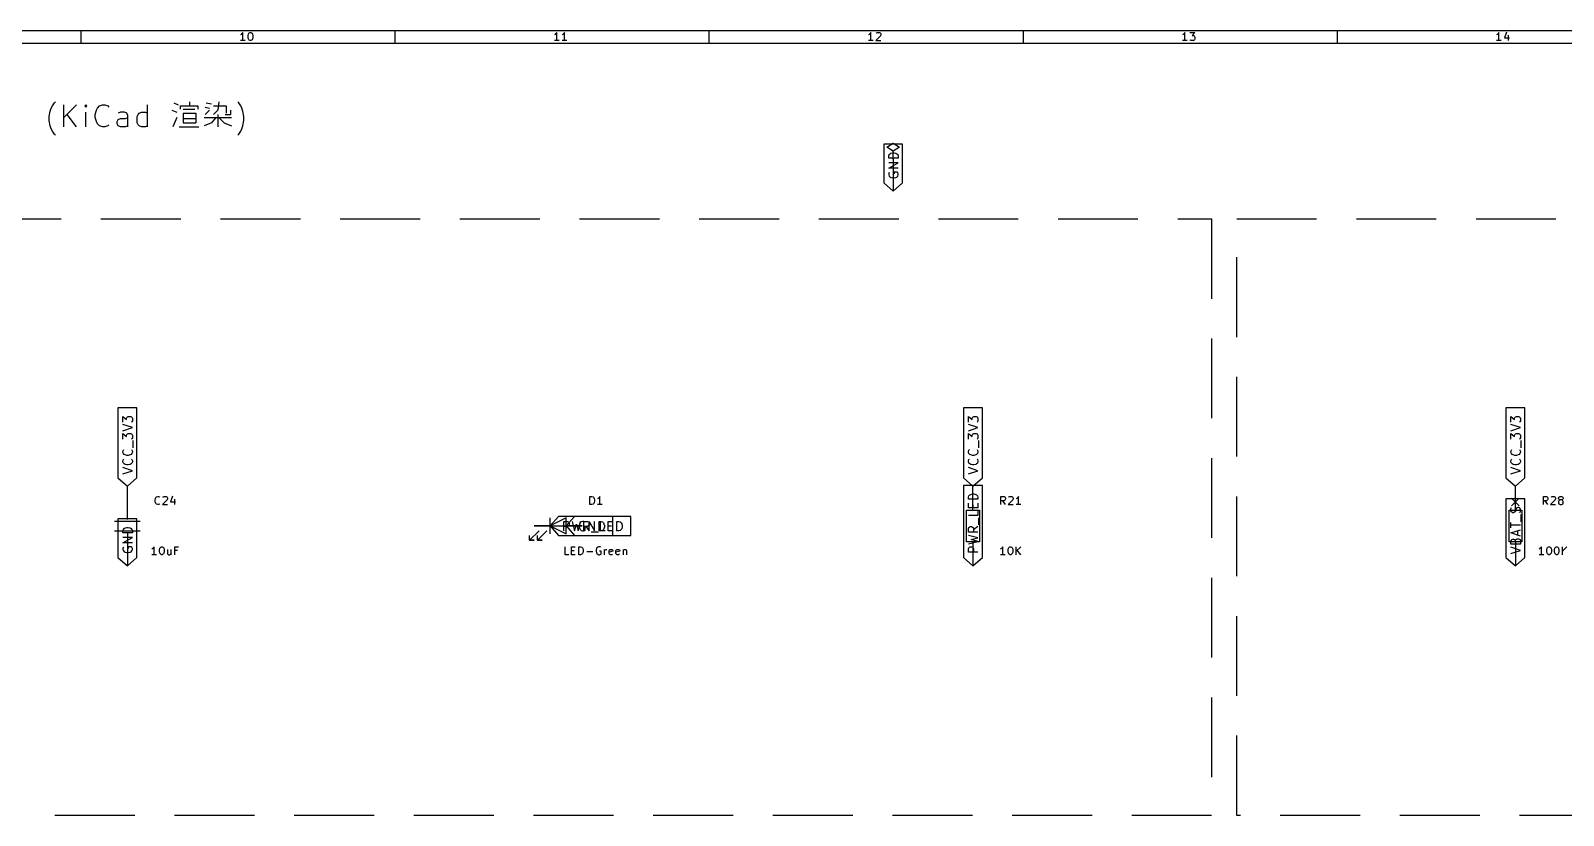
# Model space of a CAD drawing. Extents: x 0.4 to 37.4, y -23 to -0.4.
# Drawn here: x 17.79 to 27.4, y -5.31 to -0.39 of the extents above; entities that cross this region are included whole.
import ezdxf

# ---------------------------------------------------------------- set-up
doc = ezdxf.new("R2010")
doc.units = 0
doc.header["$MEASUREMENT"] = 0
doc.linetypes.add('DASHED', pattern=[0.75, 0.5, -0.25])
for name, color, linetype in [('BLUE2', 5, 'CONTINUOUS'), ('BLUE3', 171, 'CONTINUOUS'), ('CYAN2', 4, 'CONTINUOUS'), ('GREEN3', 91, 'CONTINUOUS'), ('RED2', 1, 'CONTINUOUS')]:
    doc.layers.add(name, color=color, linetype=linetype)

msp = doc.modelspace()

# ---------------------------------------------------------------- linework, layer by layer
at = {"layer": 'BLUE2', "linetype": 'CONTINUOUS'}
for p, q in [((27.076, -3.326), (27.124, -3.374)), ((27.124, -3.326), (27.076, -3.374))]:
    msp.add_line(p, q, dxfattribs=at)
at = {"layer": 'BLUE3', "linetype": 'CONTINUOUS'}
for p, q in [((17.9298, -0.8661), (17.9429, -0.8464)), ((17.9429, -0.8464), (17.9495, -0.8399)), ((18.002, -0.9974), (18.002, -0.8596)), ((18.0807, -0.8596), (18.002, -0.9383)), ((18.1398, -0.8596), (18.1332, -0.8661)), ((18.1463, -0.8661), (18.1398, -0.8596)), ((18.1398, -0.8596), (18.1398, -0.8727)), ((18.2251, -0.8661), (18.2448, -0.8596)), ((18.2448, -0.8596), (18.2579, -0.8596)), ((18.2579, -0.8596), (18.2776, -0.8661)), ((18.5269, -0.9974), (18.5269, -0.8596)), ((18.691, -0.8464), (18.7172, -0.8596)), ((18.7894, -0.8399), (18.7894, -0.8661)), ((18.8944, -0.8464), (18.9272, -0.853)), ((18.9731, -0.8399), (18.9666, -0.8924)), ((19.0978, -0.8464), (19.0912, -0.8399)), ((19.1109, -0.8661), (19.0978, -0.8464)), ((17.9101, -0.9317), (17.9167, -0.8989)), ((17.9101, -0.958), (17.9101, -0.9317)), ((17.9167, -0.9908), (17.9101, -0.958)), ((17.9167, -0.8989), (17.9232, -0.8792)), ((17.9232, -0.8792), (17.9298, -0.8661)), ((18.0807, -0.9974), (18.0217, -0.9186)), ((18.1332, -0.8661), (18.1398, -0.8727)), ((18.1398, -0.8727), (18.1463, -0.8661)), ((18.1398, -0.9974), (18.1398, -0.9055)), ((18.1988, -0.9186), (18.2054, -0.8924)), ((18.1988, -0.9383), (18.1988, -0.9186)), ((18.2054, -0.9645), (18.1988, -0.9383)), ((18.2054, -0.8924), (18.212, -0.8792)), ((18.212, -0.8792), (18.2251, -0.8661)), ((18.2776, -0.8661), (18.2841, -0.8727)), ((18.3366, -0.9645), (18.3432, -0.9514)), ((18.3563, -0.9055), (18.3432, -0.9121)), ((18.3432, -0.9514), (18.3563, -0.9449)), ((18.3826, -0.9055), (18.3563, -0.9055)), ((18.3563, -0.9449), (18.3891, -0.9449)), ((18.3957, -0.9121), (18.3826, -0.9055)), ((18.3891, -0.9449), (18.4022, -0.9383)), ((18.4022, -0.9252), (18.3957, -0.9121)), ((18.4022, -0.9974), (18.4022, -0.9252)), ((18.4613, -0.9317), (18.4679, -0.9186)), ((18.4613, -0.9711), (18.4613, -0.9317)), ((18.4679, -0.9186), (18.4744, -0.9121)), ((18.4744, -0.9121), (18.4875, -0.9055)), ((18.4875, -0.9055), (18.5138, -0.9055)), ((18.5138, -0.9055), (18.5269, -0.9121)), ((18.6778, -0.8924), (18.7106, -0.9055)), ((18.7106, -0.9383), (18.6844, -0.9974)), ((18.7303, -0.8661), (18.7303, -0.8858)), ((18.7303, -0.8661), (18.8419, -0.8661)), ((18.75, -0.8858), (18.8222, -0.8858)), ((18.75, -0.9121), (18.75, -0.9711)), ((18.75, -0.9121), (18.8288, -0.9121)), ((18.75, -0.9449), (18.8288, -0.9449)), ((18.8288, -0.9121), (18.8288, -0.9711)), ((18.8419, -0.8661), (18.8419, -0.8858)), ((18.8812, -0.9383), (19.0519, -0.9383)), ((18.8878, -0.8727), (18.9141, -0.8792)), ((18.9141, -0.8924), (18.8878, -0.9186)), ((18.9534, -0.9383), (18.9272, -0.9711)), ((18.9403, -0.8661), (19.019, -0.8661)), ((18.9666, -0.8924), (18.9403, -0.9186)), ((18.9666, -0.9186), (18.9666, -0.9974)), ((18.9731, -0.9383), (19.0059, -0.9711)), ((19.0125, -0.9186), (19.0453, -0.9186)), ((19.019, -0.8661), (19.019, -0.9121)), ((19.0453, -0.8924), (19.0453, -0.9186)), ((19.1175, -0.8792), (19.1109, -0.8661)), ((19.124, -0.8989), (19.1175, -0.8792)), ((19.1306, -0.9317), (19.124, -0.8989)), ((19.124, -0.9908), (19.1306, -0.958)), ((19.1306, -0.958), (19.1306, -0.9317)), ((17.9232, -1.0105), (17.9167, -0.9908)), ((17.9298, -1.0236), (17.9232, -1.0105)), ((17.9429, -1.0433), (17.9298, -1.0236)), ((17.9495, -1.0498), (17.9429, -1.0433)), ((18.212, -0.9777), (18.2054, -0.9645)), ((18.2251, -0.9908), (18.212, -0.9777)), ((18.2448, -0.9974), (18.2251, -0.9908)), ((18.2579, -0.9974), (18.2448, -0.9974)), ((18.2776, -0.9908), (18.2579, -0.9974)), ((18.2841, -0.9842), (18.2776, -0.9908)), ((18.3366, -0.9777), (18.3366, -0.9645)), ((18.3432, -0.9908), (18.3366, -0.9777)), ((18.3563, -0.9974), (18.3432, -0.9908)), ((18.3891, -0.9974), (18.3563, -0.9974)), ((18.4022, -0.9908), (18.3891, -0.9974)), ((18.4679, -0.9842), (18.4613, -0.9711)), ((18.4744, -0.9908), (18.4679, -0.9842)), ((18.4875, -0.9974), (18.4744, -0.9908)), ((18.5138, -0.9974), (18.4875, -0.9974)), ((18.5269, -0.9908), (18.5138, -0.9974)), ((18.7238, -0.9974), (18.8484, -0.9974)), ((18.75, -0.9711), (18.8288, -0.9711)), ((18.9272, -0.9711), (18.8812, -0.9908)), ((19.0059, -0.9711), (19.0519, -0.9908)), ((19.0912, -1.0498), (19.0978, -1.0433)), ((19.0978, -1.0433), (19.1109, -1.0236)), ((19.1109, -1.0236), (19.1175, -1.0105)), ((19.1175, -1.0105), (19.124, -0.9908))]:
    msp.add_line(p, q, dxfattribs=at)
at = {"layer": 'BLUE3', "linetype": 'DASHED'}
for p, q in [((0.9843, -1.5748), (25.1961, -1.5748)), ((25.1961, -1.5748), (25.1961, -5.315)), ((25.3535, -1.5748), (32.126, -1.5748)), ((25.3535, -5.315), (25.3535, -1.5748)), ((25.1961, -5.315), (0.9843, -5.315)), ((32.126, -5.315), (25.3535, -5.315))]:
    msp.add_line(p, q, dxfattribs=at)
at = {"layer": 'CYAN2', "linetype": 'CONTINUOUS'}
for p, q in [((18.5731, -3.3368), (18.5755, -3.3272)), ((18.5731, -3.3439), (18.5731, -3.3368)), ((18.5755, -3.3534), (18.5731, -3.3439)), ((18.5755, -3.3272), (18.5779, -3.3225)), ((18.5779, -3.3582), (18.5755, -3.3534)), ((18.5779, -3.3225), (18.5826, -3.3177)), ((18.5826, -3.3629), (18.5779, -3.3582)), ((18.5826, -3.3177), (18.5898, -3.3153)), ((18.5898, -3.3153), (18.5946, -3.3153)), ((18.5946, -3.3153), (18.6017, -3.3177)), ((18.6017, -3.3177), (18.6041, -3.3201)), ((18.6041, -3.3606), (18.6017, -3.3629)), ((18.6493, -3.3368), (18.6207, -3.3653)), ((18.6231, -3.3201), (18.6255, -3.3177)), ((18.6255, -3.3177), (18.6303, -3.3153)), ((18.6303, -3.3153), (18.6422, -3.3153)), ((18.6422, -3.3153), (18.6469, -3.3177)), ((18.6469, -3.3177), (18.6493, -3.3201)), ((18.6493, -3.3201), (18.6517, -3.3248)), ((18.6517, -3.3296), (18.6493, -3.3368)), ((18.6517, -3.3248), (18.6517, -3.3296)), ((18.6826, -3.3129), (18.6707, -3.3487)), ((18.6707, -3.3487), (18.7017, -3.3487)), ((18.6946, -3.332), (18.6946, -3.3653)), ((21.2993, -3.3653), (21.2993, -3.3153)), ((21.2993, -3.3153), (21.3112, -3.3153)), ((21.3112, -3.3153), (21.3184, -3.3177)), ((21.3184, -3.3177), (21.3231, -3.3225)), ((21.3231, -3.3582), (21.3184, -3.3629)), ((21.3231, -3.3225), (21.3255, -3.3272)), ((21.3255, -3.3534), (21.3231, -3.3582)), ((21.3255, -3.3272), (21.3279, -3.3368)), ((21.3279, -3.3439), (21.3255, -3.3534)), ((21.3279, -3.3368), (21.3279, -3.3439)), ((21.3517, -3.3272), (21.3469, -3.3296)), ((21.3565, -3.3225), (21.3517, -3.3272)), ((21.3612, -3.3153), (21.3565, -3.3225)), ((21.3612, -3.3653), (21.3612, -3.3153)), ((23.8755, -3.3653), (23.8755, -3.3153)), ((23.8755, -3.3153), (23.8946, -3.3153)), ((23.8946, -3.3415), (23.8755, -3.3415)), ((23.9041, -3.3653), (23.8874, -3.3415)), ((23.8946, -3.3153), (23.8993, -3.3177)), ((23.8993, -3.3391), (23.8946, -3.3415)), ((23.8993, -3.3177), (23.9017, -3.3201)), ((23.9017, -3.3368), (23.8993, -3.3391)), ((23.9017, -3.3201), (23.9041, -3.3248)), ((23.9041, -3.332), (23.9017, -3.3368)), ((23.9041, -3.3248), (23.9041, -3.332)), ((23.9493, -3.3368), (23.9207, -3.3653)), ((23.9231, -3.3201), (23.9255, -3.3177)), ((23.9255, -3.3177), (23.9303, -3.3153)), ((23.9303, -3.3153), (23.9422, -3.3153)), ((23.9422, -3.3153), (23.9469, -3.3177)), ((23.9469, -3.3177), (23.9493, -3.3201)), ((23.9493, -3.3201), (23.9517, -3.3248)), ((23.9517, -3.3296), (23.9493, -3.3368)), ((23.9517, -3.3248), (23.9517, -3.3296)), ((23.9755, -3.3272), (23.9707, -3.3296)), ((23.9803, -3.3225), (23.9755, -3.3272)), ((23.985, -3.3153), (23.9803, -3.3225)), ((23.985, -3.3653), (23.985, -3.3153)), ((27.2755, -3.3653), (27.2755, -3.3153)), ((27.2755, -3.3153), (27.2946, -3.3153)), ((27.2946, -3.3415), (27.2755, -3.3415)), ((27.3041, -3.3653), (27.2874, -3.3415)), ((27.2946, -3.3153), (27.2993, -3.3177)), ((27.2993, -3.3391), (27.2946, -3.3415)), ((27.2993, -3.3177), (27.3017, -3.3201)), ((27.3017, -3.3368), (27.2993, -3.3391)), ((27.3017, -3.3201), (27.3041, -3.3248)), ((27.3041, -3.332), (27.3017, -3.3368)), ((27.3041, -3.3248), (27.3041, -3.332)), ((27.3493, -3.3368), (27.3207, -3.3653)), ((27.3231, -3.3201), (27.3255, -3.3177)), ((27.3255, -3.3177), (27.3303, -3.3153)), ((27.3303, -3.3153), (27.3422, -3.3153)), ((27.3422, -3.3153), (27.3469, -3.3177)), ((27.3469, -3.3177), (27.3493, -3.3201)), ((27.3493, -3.3201), (27.3517, -3.3248)), ((27.3517, -3.3296), (27.3493, -3.3368)), ((27.3517, -3.3248), (27.3517, -3.3296)), ((27.3707, -3.3248), (27.3731, -3.3201)), ((27.3707, -3.3272), (27.3707, -3.3248)), ((27.3731, -3.332), (27.3707, -3.3272)), ((27.3731, -3.3415), (27.3707, -3.3463)), ((27.3707, -3.3463), (27.3707, -3.3558)), ((27.3707, -3.3558), (27.3731, -3.3606)), ((27.3731, -3.3201), (27.3755, -3.3177)), ((27.3755, -3.3344), (27.3731, -3.332)), ((27.3755, -3.3391), (27.3731, -3.3415)), ((27.3731, -3.3606), (27.3755, -3.3629)), ((27.3755, -3.3177), (27.3803, -3.3153)), ((27.3803, -3.3368), (27.3755, -3.3344)), ((27.3803, -3.3368), (27.3755, -3.3391)), ((27.3803, -3.3153), (27.3898, -3.3153)), ((27.3898, -3.3368), (27.3803, -3.3368)), ((27.3898, -3.3153), (27.3946, -3.3177)), ((27.3946, -3.3344), (27.3898, -3.3368)), ((27.3946, -3.3391), (27.3898, -3.3368)), ((27.3946, -3.3177), (27.3969, -3.3201)), ((27.3969, -3.332), (27.3946, -3.3344)), ((27.3969, -3.3415), (27.3946, -3.3391)), ((27.3946, -3.3629), (27.3969, -3.3606)), ((27.3969, -3.3201), (27.3993, -3.3248)), ((27.3993, -3.3272), (27.3969, -3.332)), ((27.3993, -3.3463), (27.3969, -3.3415)), ((27.3969, -3.3606), (27.3993, -3.3558)), ((27.3993, -3.3248), (27.3993, -3.3272)), ((27.3993, -3.3558), (27.3993, -3.3463)), ((18.5898, -3.3653), (18.5826, -3.3629)), ((18.5946, -3.3653), (18.5898, -3.3653)), ((18.6017, -3.3629), (18.5946, -3.3653)), ((18.6207, -3.3653), (18.6517, -3.3653)), ((21.3112, -3.3653), (21.2993, -3.3653)), ((21.3184, -3.3629), (21.3112, -3.3653)), ((21.3755, -3.3653), (21.3469, -3.3653)), ((23.9207, -3.3653), (23.9517, -3.3653)), ((23.9993, -3.3653), (23.9707, -3.3653)), ((27.3207, -3.3653), (27.3517, -3.3653)), ((27.3755, -3.3629), (27.3803, -3.3653)), ((27.3803, -3.3653), (27.3898, -3.3653)), ((27.3898, -3.3653), (27.3946, -3.3629)), ((18.5588, -3.6422), (18.5541, -3.6446)), ((18.5636, -3.6374), (18.5588, -3.6422)), ((18.5684, -3.6303), (18.5636, -3.6374)), ((18.5684, -3.6803), (18.5684, -3.6303)), ((18.6017, -3.6493), (18.6041, -3.6398)), ((18.6017, -3.6612), (18.6017, -3.6493)), ((18.6041, -3.6398), (18.6065, -3.635)), ((18.6065, -3.635), (18.6088, -3.6327)), ((18.6088, -3.6327), (18.6136, -3.6303)), ((18.6136, -3.6303), (18.6184, -3.6303)), ((18.6184, -3.6303), (18.6231, -3.6327)), ((18.6231, -3.6327), (18.6255, -3.635)), ((18.6255, -3.635), (18.6279, -3.6398)), ((18.6279, -3.6398), (18.6303, -3.6493)), ((18.6303, -3.6493), (18.6303, -3.6612)), ((18.6517, -3.647), (18.6517, -3.6731)), ((18.6731, -3.647), (18.6731, -3.6803)), ((18.6969, -3.6803), (18.6969, -3.6303)), ((18.6969, -3.6303), (18.7207, -3.6303)), ((21.1434, -3.6803), (21.1434, -3.6303)), ((21.1838, -3.6803), (21.1838, -3.6303)), ((21.1838, -3.6303), (21.2076, -3.6303)), ((21.2291, -3.6803), (21.2291, -3.6303)), ((21.2291, -3.6303), (21.241, -3.6303)), ((21.241, -3.6303), (21.2481, -3.6327)), ((21.2481, -3.6327), (21.2529, -3.6374)), ((21.2529, -3.6374), (21.2553, -3.6422)), ((21.2553, -3.6422), (21.2576, -3.6517)), ((21.341, -3.6422), (21.3386, -3.6517)), ((21.3434, -3.6374), (21.341, -3.6422)), ((21.3481, -3.6327), (21.3434, -3.6374)), ((21.3553, -3.6303), (21.3481, -3.6327)), ((21.3624, -3.6303), (21.3553, -3.6303)), ((21.3672, -3.6327), (21.3624, -3.6303)), ((21.391, -3.6803), (21.391, -3.647)), ((21.3934, -3.6517), (21.3957, -3.6493)), ((21.3957, -3.6493), (21.4005, -3.647)), ((21.4005, -3.647), (21.4053, -3.647)), ((21.4196, -3.6541), (21.4219, -3.6493)), ((21.4219, -3.6493), (21.4267, -3.647)), ((21.4267, -3.647), (21.4362, -3.647)), ((21.4362, -3.647), (21.441, -3.6493)), ((21.441, -3.6493), (21.4434, -3.6541)), ((21.4624, -3.6541), (21.4648, -3.6493)), ((21.4648, -3.6493), (21.4696, -3.647)), ((21.4696, -3.647), (21.4791, -3.647)), ((21.4791, -3.647), (21.4838, -3.6493)), ((21.4838, -3.6493), (21.4862, -3.6541)), ((21.5076, -3.647), (21.5076, -3.6803)), ((21.5076, -3.6517), (21.51, -3.6493)), ((21.51, -3.6493), (21.5148, -3.647)), ((21.5148, -3.647), (21.5219, -3.647)), ((21.5219, -3.647), (21.5267, -3.6493)), ((21.5267, -3.6493), (21.5291, -3.6541)), ((23.8779, -3.6422), (23.8731, -3.6446)), ((23.8826, -3.6374), (23.8779, -3.6422)), ((23.8874, -3.6303), (23.8826, -3.6374)), ((23.8874, -3.6803), (23.8874, -3.6303)), ((23.9207, -3.6493), (23.9231, -3.6398)), ((23.9207, -3.6612), (23.9207, -3.6493)), ((23.9231, -3.6398), (23.9255, -3.635)), ((23.9255, -3.635), (23.9279, -3.6327)), ((23.9279, -3.6327), (23.9326, -3.6303)), ((23.9326, -3.6303), (23.9374, -3.6303)), ((23.9374, -3.6303), (23.9422, -3.6327)), ((23.9422, -3.6327), (23.9446, -3.635)), ((23.9446, -3.635), (23.9469, -3.6398)), ((23.9469, -3.6398), (23.9493, -3.6493)), ((23.9493, -3.6493), (23.9493, -3.6612)), ((23.9707, -3.6803), (23.9707, -3.6303)), ((23.9993, -3.6303), (23.9707, -3.6589)), ((27.2541, -3.6422), (27.2493, -3.6446)), ((27.2588, -3.6374), (27.2541, -3.6422)), ((27.2636, -3.6303), (27.2588, -3.6374)), ((27.2636, -3.6803), (27.2636, -3.6303)), ((27.2969, -3.6493), (27.2993, -3.6398)), ((27.2969, -3.6612), (27.2969, -3.6493)), ((27.2993, -3.6398), (27.3017, -3.635)), ((27.3017, -3.635), (27.3041, -3.6327)), ((27.3041, -3.6327), (27.3088, -3.6303)), ((27.3088, -3.6303), (27.3136, -3.6303)), ((27.3136, -3.6303), (27.3184, -3.6327)), ((27.3184, -3.6327), (27.3207, -3.635)), ((27.3207, -3.635), (27.3231, -3.6398)), ((27.3231, -3.6398), (27.3255, -3.6493)), ((27.3255, -3.6493), (27.3255, -3.6612)), ((27.3446, -3.6493), (27.3469, -3.6398)), ((27.3446, -3.6612), (27.3446, -3.6493)), ((27.3469, -3.6398), (27.3493, -3.635)), ((27.3493, -3.635), (27.3517, -3.6327)), ((27.3517, -3.6327), (27.3565, -3.6303)), ((27.3565, -3.6303), (27.3612, -3.6303)), ((27.3612, -3.6303), (27.366, -3.6327)), ((27.366, -3.6327), (27.3684, -3.635)), ((27.3684, -3.635), (27.3707, -3.6398)), ((27.3707, -3.6398), (27.3731, -3.6493)), ((27.3731, -3.6493), (27.3731, -3.6612)), ((27.3946, -3.6803), (27.3946, -3.6303)), ((27.4231, -3.6303), (27.3946, -3.6589)), ((18.5826, -3.6803), (18.5541, -3.6803)), ((18.6041, -3.6708), (18.6017, -3.6612)), ((18.6065, -3.6755), (18.6041, -3.6708)), ((18.6088, -3.6779), (18.6065, -3.6755)), ((18.6136, -3.6803), (18.6088, -3.6779)), ((18.6184, -3.6803), (18.6136, -3.6803)), ((18.6231, -3.6779), (18.6184, -3.6803)), ((18.6255, -3.6755), (18.6231, -3.6779)), ((18.6279, -3.6708), (18.6255, -3.6755)), ((18.6303, -3.6612), (18.6279, -3.6708)), ((18.6517, -3.6731), (18.6541, -3.6779)), ((18.6541, -3.6779), (18.6588, -3.6803)), ((18.6588, -3.6803), (18.666, -3.6803)), ((18.666, -3.6803), (18.6707, -3.6779)), ((18.6707, -3.6779), (18.6731, -3.6755)), ((18.7136, -3.6541), (18.6969, -3.6541)), ((21.1672, -3.6803), (21.1434, -3.6803)), ((21.1838, -3.6541), (21.2005, -3.6541)), ((21.2076, -3.6803), (21.1838, -3.6803)), ((21.241, -3.6803), (21.2291, -3.6803)), ((21.2481, -3.6779), (21.241, -3.6803)), ((21.2529, -3.6731), (21.2481, -3.6779)), ((21.2553, -3.6684), (21.2529, -3.6731)), ((21.2576, -3.6589), (21.2553, -3.6684)), ((21.2576, -3.6517), (21.2576, -3.6589)), ((21.2791, -3.6612), (21.3172, -3.6612)), ((21.3386, -3.6517), (21.3386, -3.6589)), ((21.3386, -3.6589), (21.341, -3.6684)), ((21.341, -3.6684), (21.3434, -3.6731)), ((21.3434, -3.6731), (21.3481, -3.6779)), ((21.3481, -3.6779), (21.3553, -3.6803)), ((21.3553, -3.6803), (21.36, -3.6803)), ((21.3696, -3.6589), (21.36, -3.6589)), ((21.36, -3.6803), (21.3672, -3.6779)), ((21.3672, -3.6779), (21.3696, -3.6755)), ((21.3696, -3.6755), (21.3696, -3.6589)), ((21.391, -3.6565), (21.3934, -3.6517)), ((21.4196, -3.6731), (21.4196, -3.6541)), ((21.4434, -3.6589), (21.4196, -3.6636)), ((21.4219, -3.6779), (21.4196, -3.6731)), ((21.4267, -3.6803), (21.4219, -3.6779)), ((21.4362, -3.6803), (21.4267, -3.6803)), ((21.441, -3.6779), (21.4362, -3.6803)), ((21.4434, -3.6541), (21.4434, -3.6589)), ((21.4624, -3.6731), (21.4624, -3.6541)), ((21.4862, -3.6589), (21.4624, -3.6636)), ((21.4648, -3.6779), (21.4624, -3.6731)), ((21.4696, -3.6803), (21.4648, -3.6779)), ((21.4791, -3.6803), (21.4696, -3.6803)), ((21.4838, -3.6779), (21.4791, -3.6803)), ((21.4862, -3.6541), (21.4862, -3.6589)), ((21.5291, -3.6541), (21.5291, -3.6803)), ((23.9017, -3.6803), (23.8731, -3.6803)), ((23.9231, -3.6708), (23.9207, -3.6612)), ((23.9255, -3.6755), (23.9231, -3.6708)), ((23.9279, -3.6779), (23.9255, -3.6755)), ((23.9326, -3.6803), (23.9279, -3.6779)), ((23.9374, -3.6803), (23.9326, -3.6803)), ((23.9422, -3.6779), (23.9374, -3.6803)), ((23.9446, -3.6755), (23.9422, -3.6779)), ((23.9469, -3.6708), (23.9446, -3.6755)), ((23.9493, -3.6612), (23.9469, -3.6708)), ((23.9993, -3.6803), (23.9779, -3.6517)), ((27.2779, -3.6803), (27.2493, -3.6803)), ((27.2993, -3.6708), (27.2969, -3.6612)), ((27.3017, -3.6755), (27.2993, -3.6708)), ((27.3041, -3.6779), (27.3017, -3.6755)), ((27.3088, -3.6803), (27.3041, -3.6779)), ((27.3136, -3.6803), (27.3088, -3.6803)), ((27.3184, -3.6779), (27.3136, -3.6803)), ((27.3207, -3.6755), (27.3184, -3.6779)), ((27.3231, -3.6708), (27.3207, -3.6755)), ((27.3255, -3.6612), (27.3231, -3.6708)), ((27.3469, -3.6708), (27.3446, -3.6612)), ((27.3493, -3.6755), (27.3469, -3.6708)), ((27.3517, -3.6779), (27.3493, -3.6755)), ((27.3565, -3.6803), (27.3517, -3.6779)), ((27.3612, -3.6803), (27.3565, -3.6803)), ((27.366, -3.6779), (27.3612, -3.6803)), ((27.3684, -3.6755), (27.366, -3.6779)), ((27.3707, -3.6708), (27.3684, -3.6755)), ((27.3731, -3.6612), (27.3707, -3.6708))]:
    msp.add_line(p, q, dxfattribs=at)
at = {"layer": 'GREEN3', "linetype": 'CONTINUOUS'}
for p, q in [((23.2, -1.2), (23.2, -1.4)), ((18.4, -3.35), (18.4, -3.25)), ((23.7, -3.35), (23.7, -3.25)), ((27.1, -3.35), (27.1, -3.25)), ((20.95, -3.5), (21.05, -3.5)), ((21.25, -3.5), (21.15, -3.5)), ((18.4, -3.65), (18.4, -3.75)), ((23.7, -3.65), (23.7, -3.75)), ((27.1, -3.65), (27.1, -3.75))]:
    msp.add_line(p, q, dxfattribs=at)
at = {"layer": 'RED2', "linetype": 'CONTINUOUS'}
for p, q in [((0.3937, -0.3937), (32.7165, -0.3937)), ((0.4724, -0.4724), (32.6378, -0.4724)), ((18.1102, -0.4724), (18.1102, -0.3937)), ((19.113, -0.4174), (19.1081, -0.4199)), ((19.1374, -0.4564), (19.1081, -0.4564)), ((19.1179, -0.4126), (19.113, -0.4174)), ((19.1227, -0.4053), (19.1179, -0.4126)), ((19.1227, -0.4564), (19.1227, -0.4053)), ((19.1569, -0.4248), (19.1593, -0.415)), ((19.1569, -0.4369), (19.1569, -0.4248)), ((19.1593, -0.4467), (19.1569, -0.4369)), ((19.1593, -0.415), (19.1617, -0.4101)), ((19.1617, -0.4516), (19.1593, -0.4467)), ((19.1617, -0.4101), (19.1642, -0.4077)), ((19.1642, -0.454), (19.1617, -0.4516)), ((19.1642, -0.4077), (19.169, -0.4053)), ((19.169, -0.4564), (19.1642, -0.454)), ((19.169, -0.4053), (19.1739, -0.4053)), ((19.1739, -0.4564), (19.169, -0.4564)), ((19.1739, -0.4053), (19.1788, -0.4077)), ((19.1788, -0.454), (19.1739, -0.4564)), ((19.1788, -0.4077), (19.1812, -0.4101)), ((19.1812, -0.4516), (19.1788, -0.454)), ((19.1812, -0.4101), (19.1837, -0.415)), ((19.1837, -0.4467), (19.1812, -0.4516)), ((19.1837, -0.415), (19.1861, -0.4248)), ((19.1861, -0.4369), (19.1837, -0.4467)), ((19.1861, -0.4248), (19.1861, -0.4369)), ((20.0787, -0.4724), (20.0787, -0.3937)), ((21.0815, -0.4174), (21.0766, -0.4199)), ((21.1059, -0.4564), (21.0766, -0.4564)), ((21.0864, -0.4126), (21.0815, -0.4174)), ((21.0912, -0.4053), (21.0864, -0.4126)), ((21.0912, -0.4564), (21.0912, -0.4053)), ((21.1302, -0.4174), (21.1254, -0.4199)), ((21.1546, -0.4564), (21.1254, -0.4564)), ((21.1351, -0.4126), (21.1302, -0.4174)), ((21.14, -0.4053), (21.1351, -0.4126)), ((21.14, -0.4564), (21.14, -0.4053)), ((22.0472, -0.4724), (22.0472, -0.3937)), ((23.05, -0.4174), (23.0451, -0.4199)), ((23.0744, -0.4564), (23.0451, -0.4564)), ((23.0549, -0.4126), (23.05, -0.4174)), ((23.0597, -0.4053), (23.0549, -0.4126)), ((23.0597, -0.4564), (23.0597, -0.4053)), ((23.1207, -0.4272), (23.0914, -0.4564)), ((23.0914, -0.4564), (23.1231, -0.4564)), ((23.0939, -0.4101), (23.0963, -0.4077)), ((23.0963, -0.4077), (23.1012, -0.4053)), ((23.1012, -0.4053), (23.1134, -0.4053)), ((23.1134, -0.4053), (23.1182, -0.4077)), ((23.1182, -0.4077), (23.1207, -0.4101)), ((23.1207, -0.4101), (23.1231, -0.415)), ((23.1231, -0.4199), (23.1207, -0.4272)), ((23.1231, -0.415), (23.1231, -0.4199)), ((24.0157, -0.4724), (24.0157, -0.3937)), ((25.0185, -0.4174), (25.0136, -0.4199)), ((25.0429, -0.4564), (25.0136, -0.4564)), ((25.0234, -0.4126), (25.0185, -0.4174)), ((25.0283, -0.4053), (25.0234, -0.4126)), ((25.0283, -0.4564), (25.0283, -0.4053)), ((25.0599, -0.4053), (25.0916, -0.4053)), ((25.0624, -0.454), (25.0599, -0.4516)), ((25.0672, -0.4564), (25.0624, -0.454)), ((25.0819, -0.4564), (25.0672, -0.4564)), ((25.0916, -0.4053), (25.0746, -0.4248)), ((25.0746, -0.4248), (25.0819, -0.4248)), ((25.0819, -0.4248), (25.0867, -0.4272)), ((25.0867, -0.454), (25.0819, -0.4564)), ((25.0867, -0.4272), (25.0892, -0.4296)), ((25.0892, -0.4516), (25.0867, -0.454)), ((25.0892, -0.4296), (25.0916, -0.4345)), ((25.0916, -0.4467), (25.0892, -0.4516)), ((25.0916, -0.4345), (25.0916, -0.4467)), ((25.9843, -0.4724), (25.9843, -0.3937)), ((26.987, -0.4174), (26.9821, -0.4199)), ((27.0114, -0.4564), (26.9821, -0.4564)), ((26.9919, -0.4126), (26.987, -0.4174)), ((26.9968, -0.4053), (26.9919, -0.4126)), ((26.9968, -0.4564), (26.9968, -0.4053)), ((27.0431, -0.4028), (27.0309, -0.4394)), ((27.0309, -0.4394), (27.0626, -0.4394)), ((27.0552, -0.4223), (27.0552, -0.4564)), ((23.2, -1.1063), (23.1409, -1.1063)), ((23.1409, -1.1063), (23.1409, -1.3483)), ((23.16, -1.125), (23.2, -1.1)), ((23.2, -1.15), (23.16, -1.125)), ((23.2, -1.1), (23.24, -1.125)), ((23.2591, -1.1063), (23.2, -1.1063)), ((23.24, -1.125), (23.2, -1.15)), ((23.2, -1.2), (23.2, -1.15)), ((23.2591, -1.3483), (23.2591, -1.1063)), ((23.1721, -1.1797), (23.1749, -1.1712)), ((23.1721, -1.1937), (23.1721, -1.1797)), ((23.2312, -1.1937), (23.1721, -1.1937)), ((23.1721, -1.2556), (23.2312, -1.2218)), ((23.2312, -1.2218), (23.1721, -1.2218)), ((23.1749, -1.1712), (23.1805, -1.1656)), ((23.1805, -1.1656), (23.1862, -1.1628)), ((23.1862, -1.1628), (23.1974, -1.16)), ((23.1974, -1.16), (23.2058, -1.16)), ((23.2058, -1.16), (23.2171, -1.1628)), ((23.2171, -1.1628), (23.2227, -1.1656)), ((23.2227, -1.1656), (23.2283, -1.1712)), ((23.2283, -1.1712), (23.2312, -1.1797)), ((23.2312, -1.1797), (23.2312, -1.1937)), ((23.2312, -1.2556), (23.1721, -1.2556)), ((23.1749, -1.2837), (23.1721, -1.2893)), ((23.1721, -1.2893), (23.1721, -1.2978)), ((23.1721, -1.2978), (23.1749, -1.3062)), ((23.1749, -1.3062), (23.1805, -1.3118)), ((23.1805, -1.3118), (23.1862, -1.3146)), ((23.1862, -1.3146), (23.1974, -1.3175)), ((23.1974, -1.3175), (23.2058, -1.3175)), ((23.2255, -1.2809), (23.2058, -1.2809)), ((23.2058, -1.2809), (23.2058, -1.2921)), ((23.2058, -1.3175), (23.2171, -1.3146)), ((23.2171, -1.3146), (23.2227, -1.3118)), ((23.2227, -1.3118), (23.2283, -1.3062)), ((23.2283, -1.2837), (23.2255, -1.2809)), ((23.2312, -1.2921), (23.2283, -1.2837)), ((23.2283, -1.3062), (23.2312, -1.2978)), ((23.2312, -1.2978), (23.2312, -1.2921)), ((23.1409, -1.3483), (23.2, -1.4)), ((23.2, -1.4), (23.2591, -1.3483)), ((18.4, -2.7595), (18.3409, -2.7595)), ((18.3409, -2.7595), (18.3409, -3.1983)), ((18.4591, -2.7595), (18.4, -2.7595)), ((18.4591, -3.1983), (18.4591, -2.7595)), ((23.7, -2.7595), (23.6409, -2.7595)), ((23.6409, -2.7595), (23.6409, -3.1983)), ((23.7591, -2.7595), (23.7, -2.7595)), ((23.7591, -3.1983), (23.7591, -2.7595)), ((27.1, -2.7595), (27.0409, -2.7595)), ((27.0409, -2.7595), (27.0409, -3.1983)), ((27.1591, -2.7595), (27.1, -2.7595)), ((27.1591, -3.1983), (27.1591, -2.7595)), ((18.3721, -2.8497), (18.3721, -2.8131)), ((18.3721, -2.8131), (18.3946, -2.8328)), ((18.4312, -2.8834), (18.3721, -2.8637)), ((18.3946, -2.8244), (18.3974, -2.8188)), ((18.3946, -2.8328), (18.3946, -2.8244)), ((18.3974, -2.8188), (18.4002, -2.8159)), ((18.4002, -2.8159), (18.4058, -2.8131)), ((18.4058, -2.8131), (18.4199, -2.8131)), ((18.4199, -2.8131), (18.4255, -2.8159)), ((18.4255, -2.8159), (18.4283, -2.8188)), ((18.4283, -2.8469), (18.4255, -2.8497)), ((18.4283, -2.8188), (18.4312, -2.8244)), ((18.4312, -2.8412), (18.4283, -2.8469)), ((18.4312, -2.8244), (18.4312, -2.8412)), ((23.6721, -2.8497), (23.6721, -2.8131)), ((23.6721, -2.8131), (23.6946, -2.8328)), ((23.7312, -2.8834), (23.6721, -2.8637)), ((23.6946, -2.8244), (23.6974, -2.8188)), ((23.6946, -2.8328), (23.6946, -2.8244)), ((23.6974, -2.8188), (23.7002, -2.8159)), ((23.7002, -2.8159), (23.7058, -2.8131)), ((23.7058, -2.8131), (23.7199, -2.8131)), ((23.7199, -2.8131), (23.7255, -2.8159)), ((23.7255, -2.8159), (23.7283, -2.8188)), ((23.7283, -2.8469), (23.7255, -2.8497)), ((23.7283, -2.8188), (23.7312, -2.8244)), ((23.7312, -2.8412), (23.7283, -2.8469)), ((23.7312, -2.8244), (23.7312, -2.8412)), ((27.0721, -2.8497), (27.0721, -2.8131)), ((27.0721, -2.8131), (27.0946, -2.8328)), ((27.1312, -2.8834), (27.0721, -2.8637)), ((27.0946, -2.8244), (27.0974, -2.8188)), ((27.0946, -2.8328), (27.0946, -2.8244)), ((27.0974, -2.8188), (27.1002, -2.8159)), ((27.1002, -2.8159), (27.1058, -2.8131)), ((27.1058, -2.8131), (27.1199, -2.8131)), ((27.1199, -2.8131), (27.1255, -2.8159)), ((27.1255, -2.8159), (27.1283, -2.8188)), ((27.1283, -2.8469), (27.1255, -2.8497)), ((27.1283, -2.8188), (27.1312, -2.8244)), ((27.1312, -2.8412), (27.1283, -2.8469)), ((27.1312, -2.8244), (27.1312, -2.8412)), ((18.3721, -2.9031), (18.4312, -2.8834)), ((18.3721, -2.9565), (18.3721, -2.92)), ((18.3721, -2.92), (18.3946, -2.9397)), ((18.3946, -2.9312), (18.3974, -2.9256)), ((18.3946, -2.9397), (18.3946, -2.9312)), ((18.3974, -2.9256), (18.4002, -2.9228)), ((18.4002, -2.9228), (18.4058, -2.92)), ((18.4058, -2.92), (18.4199, -2.92)), ((18.4199, -2.92), (18.4255, -2.9228)), ((18.4255, -2.9228), (18.4283, -2.9256)), ((18.4283, -2.9537), (18.4255, -2.9565)), ((18.4283, -2.9256), (18.4312, -2.9312)), ((18.4312, -2.9481), (18.4283, -2.9537)), ((18.4312, -2.9312), (18.4312, -2.9481)), ((18.4368, -3.01), (18.4368, -2.965)), ((23.6721, -2.9031), (23.7312, -2.8834)), ((23.6721, -2.9565), (23.6721, -2.92)), ((23.6721, -2.92), (23.6946, -2.9397)), ((23.6946, -2.9312), (23.6974, -2.9256)), ((23.6946, -2.9397), (23.6946, -2.9312)), ((23.6974, -2.9256), (23.7002, -2.9228)), ((23.7002, -2.9228), (23.7058, -2.92)), ((23.7058, -2.92), (23.7199, -2.92)), ((23.7199, -2.92), (23.7255, -2.9228)), ((23.7255, -2.9228), (23.7283, -2.9256)), ((23.7283, -2.9537), (23.7255, -2.9565)), ((23.7283, -2.9256), (23.7312, -2.9312)), ((23.7312, -2.9481), (23.7283, -2.9537)), ((23.7312, -2.9312), (23.7312, -2.9481)), ((23.7368, -3.01), (23.7368, -2.965)), ((27.0721, -2.9031), (27.1312, -2.8834)), ((27.0721, -2.9565), (27.0721, -2.92)), ((27.0721, -2.92), (27.0946, -2.9397)), ((27.0946, -2.9312), (27.0974, -2.9256)), ((27.0946, -2.9397), (27.0946, -2.9312)), ((27.0974, -2.9256), (27.1002, -2.9228)), ((27.1002, -2.9228), (27.1058, -2.92)), ((27.1058, -2.92), (27.1199, -2.92)), ((27.1199, -2.92), (27.1255, -2.9228)), ((27.1255, -2.9228), (27.1283, -2.9256)), ((27.1283, -2.9537), (27.1255, -2.9565)), ((27.1283, -2.9256), (27.1312, -2.9312)), ((27.1312, -2.9481), (27.1283, -2.9537)), ((27.1312, -2.9312), (27.1312, -2.9481)), ((27.1368, -3.01), (27.1368, -2.965)), ((18.3721, -3.0325), (18.3749, -3.024)), ((18.3721, -3.0381), (18.3721, -3.0325)), ((18.3749, -3.0465), (18.3721, -3.0381)), ((18.3749, -3.024), (18.3777, -3.0212)), ((18.3805, -3.0522), (18.3749, -3.0465)), ((18.3862, -3.055), (18.3805, -3.0522)), ((18.3974, -3.0578), (18.3862, -3.055)), ((18.4058, -3.0578), (18.3974, -3.0578)), ((18.4171, -3.055), (18.4058, -3.0578)), ((18.4227, -3.0522), (18.4171, -3.055)), ((18.4283, -3.0465), (18.4227, -3.0522)), ((18.4255, -3.0212), (18.4283, -3.024)), ((18.4283, -3.024), (18.4312, -3.0325)), ((18.4312, -3.0381), (18.4283, -3.0465)), ((18.4312, -3.0325), (18.4312, -3.0381)), ((23.6721, -3.0325), (23.6749, -3.024)), ((23.6721, -3.0381), (23.6721, -3.0325)), ((23.6749, -3.0465), (23.6721, -3.0381)), ((23.6749, -3.024), (23.6777, -3.0212)), ((23.6805, -3.0522), (23.6749, -3.0465)), ((23.6862, -3.055), (23.6805, -3.0522)), ((23.6974, -3.0578), (23.6862, -3.055)), ((23.7058, -3.0578), (23.6974, -3.0578)), ((23.7171, -3.055), (23.7058, -3.0578)), ((23.7227, -3.0522), (23.7171, -3.055)), ((23.7283, -3.0465), (23.7227, -3.0522)), ((23.7255, -3.0212), (23.7283, -3.024)), ((23.7283, -3.024), (23.7312, -3.0325)), ((23.7312, -3.0381), (23.7283, -3.0465)), ((23.7312, -3.0325), (23.7312, -3.0381)), ((27.0721, -3.0325), (27.0749, -3.024)), ((27.0721, -3.0381), (27.0721, -3.0325)), ((27.0749, -3.0465), (27.0721, -3.0381)), ((27.0749, -3.024), (27.0777, -3.0212)), ((27.0805, -3.0522), (27.0749, -3.0465)), ((27.0862, -3.055), (27.0805, -3.0522)), ((27.0974, -3.0578), (27.0862, -3.055)), ((27.1058, -3.0578), (27.0974, -3.0578)), ((27.1171, -3.055), (27.1058, -3.0578)), ((27.1227, -3.0522), (27.1171, -3.055)), ((27.1283, -3.0465), (27.1227, -3.0522)), ((27.1255, -3.0212), (27.1283, -3.024)), ((27.1283, -3.024), (27.1312, -3.0325)), ((27.1312, -3.0381), (27.1283, -3.0465)), ((27.1312, -3.0325), (27.1312, -3.0381)), ((18.3721, -3.0915), (18.3749, -3.0831)), ((18.3721, -3.0972), (18.3721, -3.0915)), ((18.3749, -3.1056), (18.3721, -3.0972)), ((18.4312, -3.1534), (18.3721, -3.1337)), ((18.3721, -3.1731), (18.4312, -3.1534)), ((18.3749, -3.0831), (18.3777, -3.0803)), ((18.3805, -3.1112), (18.3749, -3.1056)), ((18.3862, -3.114), (18.3805, -3.1112)), ((18.3974, -3.1168), (18.3862, -3.114)), ((18.4058, -3.1168), (18.3974, -3.1168)), ((18.4171, -3.114), (18.4058, -3.1168)), ((18.4227, -3.1112), (18.4171, -3.114)), ((18.4283, -3.1056), (18.4227, -3.1112)), ((18.4255, -3.0803), (18.4283, -3.0831)), ((18.4283, -3.0831), (18.4312, -3.0915)), ((18.4312, -3.0972), (18.4283, -3.1056)), ((18.4312, -3.0915), (18.4312, -3.0972)), ((23.6721, -3.0915), (23.6749, -3.0831)), ((23.6721, -3.0972), (23.6721, -3.0915)), ((23.6749, -3.1056), (23.6721, -3.0972)), ((23.7312, -3.1534), (23.6721, -3.1337)), ((23.6721, -3.1731), (23.7312, -3.1534)), ((23.6749, -3.0831), (23.6777, -3.0803)), ((23.6805, -3.1112), (23.6749, -3.1056)), ((23.6862, -3.114), (23.6805, -3.1112)), ((23.6974, -3.1168), (23.6862, -3.114)), ((23.7058, -3.1168), (23.6974, -3.1168)), ((23.7171, -3.114), (23.7058, -3.1168)), ((23.7227, -3.1112), (23.7171, -3.114)), ((23.7283, -3.1056), (23.7227, -3.1112)), ((23.7255, -3.0803), (23.7283, -3.0831)), ((23.7283, -3.0831), (23.7312, -3.0915)), ((23.7312, -3.0972), (23.7283, -3.1056)), ((23.7312, -3.0915), (23.7312, -3.0972)), ((27.0721, -3.0915), (27.0749, -3.0831)), ((27.0721, -3.0972), (27.0721, -3.0915)), ((27.0749, -3.1056), (27.0721, -3.0972)), ((27.1312, -3.1534), (27.0721, -3.1337)), ((27.0721, -3.1731), (27.1312, -3.1534)), ((27.0749, -3.0831), (27.0777, -3.0803)), ((27.0805, -3.1112), (27.0749, -3.1056)), ((27.0862, -3.114), (27.0805, -3.1112)), ((27.0974, -3.1168), (27.0862, -3.114)), ((27.1058, -3.1168), (27.0974, -3.1168)), ((27.1171, -3.114), (27.1058, -3.1168)), ((27.1227, -3.1112), (27.1171, -3.114)), ((27.1283, -3.1056), (27.1227, -3.1112)), ((27.1255, -3.0803), (27.1283, -3.0831)), ((27.1283, -3.0831), (27.1312, -3.0915)), ((27.1312, -3.0972), (27.1283, -3.1056)), ((27.1312, -3.0915), (27.1312, -3.0972)), ((18.3409, -3.1983), (18.4, -3.25)), ((18.4, -3.25), (18.4591, -3.1983)), ((23.6409, -3.1983), (23.7, -3.25)), ((23.7, -3.2454), (23.6409, -3.2454)), ((23.6409, -3.2454), (23.6409, -3.6983)), ((23.7, -3.25), (23.7591, -3.1983)), ((23.7591, -3.2454), (23.7, -3.2454)), ((23.7591, -3.6983), (23.7591, -3.2454)), ((27.0409, -3.1983), (27.1, -3.25)), ((27.1, -3.25), (27.1591, -3.1983)), ((18.4, -3.46), (18.4, -3.35)), ((23.6721, -3.3188), (23.6749, -3.3103)), ((23.6721, -3.3328), (23.6721, -3.3188)), ((23.7312, -3.3328), (23.6721, -3.3328)), ((23.6721, -3.3862), (23.6721, -3.3581)), ((23.6749, -3.3103), (23.6805, -3.3047)), ((23.6805, -3.3047), (23.6862, -3.3019)), ((23.6862, -3.3019), (23.6974, -3.2991)), ((23.6974, -3.2991), (23.7058, -3.2991)), ((23.7, -3.4), (23.7, -3.35)), ((23.7058, -3.2991), (23.7171, -3.3019)), ((23.7171, -3.3019), (23.7227, -3.3047)), ((23.7227, -3.3047), (23.7283, -3.3103)), ((23.7283, -3.3103), (23.7312, -3.3188)), ((23.7312, -3.3188), (23.7312, -3.3328)), ((23.7312, -3.3581), (23.7312, -3.3862)), ((27.1, -3.3298), (27.0409, -3.3298)), ((27.0409, -3.3298), (27.0409, -3.6983)), ((27.1591, -3.3298), (27.1, -3.3298)), ((27.1, -3.4), (27.1, -3.35)), ((27.1591, -3.6983), (27.1591, -3.3298)), ((18.4, -3.4563), (18.3409, -3.4563)), ((18.3409, -3.4563), (18.3409, -3.6983)), ((18.4591, -3.4563), (18.4, -3.4563)), ((18.4591, -3.6983), (18.4591, -3.4563)), ((21.1017, -3.4409), (21.05, -3.5)), ((21.05, -3.55), (21.05, -3.45)), ((21.15, -3.45), (21.05, -3.5)), ((21.5546, -3.4409), (21.1017, -3.4409)), ((21.2017, -3.4409), (21.15, -3.5)), ((21.15, -3.55), (21.15, -3.45)), ((21.4437, -3.4409), (21.2017, -3.4409)), ((21.4437, -3.5), (21.4437, -3.4409)), ((21.5546, -3.5), (21.5546, -3.4409)), ((23.66, -3.6), (23.66, -3.4)), ((23.66, -3.4), (23.74, -3.4)), ((23.7312, -3.3862), (23.6721, -3.3862)), ((23.7312, -3.434), (23.6721, -3.434)), ((23.7002, -3.3862), (23.7002, -3.3666)), ((23.7312, -3.4059), (23.7312, -3.434)), ((23.7368, -3.4931), (23.7368, -3.4481)), ((23.74, -3.4), (23.74, -3.6)), ((27.06, -3.6), (27.06, -3.4)), ((27.06, -3.4), (27.14, -3.4)), ((27.0721, -3.3919), (27.0749, -3.3834)), ((27.0721, -3.4059), (27.0721, -3.3919)), ((27.0749, -3.4116), (27.0721, -3.4059)), ((27.0777, -3.4144), (27.0749, -3.4116)), ((27.0833, -3.4172), (27.0777, -3.4144)), ((27.089, -3.4172), (27.0833, -3.4172)), ((27.0946, -3.4144), (27.089, -3.4172)), ((27.0974, -3.4116), (27.0946, -3.4144)), ((27.1002, -3.4059), (27.0974, -3.4116)), ((27.103, -3.3947), (27.1002, -3.4059)), ((27.1058, -3.3891), (27.103, -3.3947)), ((27.1087, -3.3862), (27.1058, -3.3891)), ((27.1143, -3.3834), (27.1087, -3.3862)), ((27.1199, -3.3834), (27.1143, -3.3834)), ((27.1255, -3.3862), (27.1199, -3.3834)), ((27.1283, -3.3891), (27.1255, -3.3862)), ((27.1312, -3.3947), (27.1283, -3.3891)), ((27.1283, -3.4172), (27.1312, -3.4087)), ((27.1312, -3.4087), (27.1312, -3.3947)), ((27.1368, -3.4734), (27.1368, -3.4284)), ((27.14, -3.4), (27.14, -3.6)), ((18.32, -3.47), (18.48, -3.47)), ((18.32, -3.53), (18.48, -3.53)), ((18.3721, -3.5297), (18.3749, -3.5212)), ((18.3721, -3.5437), (18.3721, -3.5297)), ((18.4312, -3.5437), (18.3721, -3.5437)), ((18.3749, -3.5212), (18.3805, -3.5156)), ((18.3805, -3.5156), (18.3862, -3.5128)), ((18.3862, -3.5128), (18.3974, -3.51)), ((18.3974, -3.51), (18.4058, -3.51)), ((18.4, -3.54), (18.4, -3.65)), ((18.4058, -3.51), (18.4171, -3.5128)), ((18.4171, -3.5128), (18.4227, -3.5156)), ((18.4227, -3.5156), (18.4283, -3.5212)), ((18.4283, -3.5212), (18.4312, -3.5297)), ((18.4312, -3.5297), (18.4312, -3.5437)), ((20.98, -3.53), (20.92, -3.59)), ((21.05, -3.5), (20.95, -3.5)), ((21.03, -3.53), (20.97, -3.59)), ((21.05, -3.5), (21.15, -3.5)), ((21.05, -3.5), (21.15, -3.55)), ((21.05, -3.5), (21.1017, -3.5591)), ((21.1354, -3.5312), (21.1354, -3.4721)), ((21.1354, -3.4721), (21.1578, -3.4721)), ((21.1578, -3.503), (21.1354, -3.503)), ((21.15, -3.5), (21.25, -3.5)), ((21.15, -3.5), (21.2017, -3.5591)), ((21.1578, -3.4721), (21.1635, -3.4749)), ((21.1635, -3.5002), (21.1578, -3.503)), ((21.1635, -3.4749), (21.1663, -3.4777)), ((21.1663, -3.4974), (21.1635, -3.5002)), ((21.1663, -3.4777), (21.1691, -3.4833)), ((21.1691, -3.4918), (21.1663, -3.4974)), ((21.1691, -3.4833), (21.1691, -3.4918)), ((21.1888, -3.4721), (21.2028, -3.5312)), ((21.2028, -3.5312), (21.2141, -3.489)), ((21.2141, -3.489), (21.2253, -3.5312)), ((21.2253, -3.5312), (21.2394, -3.4721)), ((21.2354, -3.4862), (21.2325, -3.4974)), ((21.2325, -3.4974), (21.2325, -3.5058)), ((21.2325, -3.5058), (21.2354, -3.5171)), ((21.2382, -3.4805), (21.2354, -3.4862)), ((21.2354, -3.5171), (21.2382, -3.5227)), ((21.2438, -3.4749), (21.2382, -3.4805)), ((21.2382, -3.5227), (21.2438, -3.5283)), ((21.2522, -3.4721), (21.2438, -3.4749)), ((21.2438, -3.5283), (21.2522, -3.5312)), ((21.2607, -3.4721), (21.2522, -3.4721)), ((21.2522, -3.5312), (21.2578, -3.5312)), ((21.2691, -3.5058), (21.2578, -3.5058)), ((21.2578, -3.5312), (21.2663, -3.5283)), ((21.2663, -3.4749), (21.2607, -3.4721)), ((21.2619, -3.5312), (21.2619, -3.4721)), ((21.2619, -3.4721), (21.2844, -3.4721)), ((21.2844, -3.503), (21.2619, -3.503)), ((21.2663, -3.5283), (21.2691, -3.5255)), ((21.2691, -3.5255), (21.2691, -3.5058)), ((21.2956, -3.5312), (21.276, -3.503)), ((21.2844, -3.4721), (21.29, -3.4749)), ((21.29, -3.5002), (21.2844, -3.503)), ((21.29, -3.4749), (21.2928, -3.4777)), ((21.2928, -3.4974), (21.29, -3.5002)), ((21.2928, -3.4777), (21.2956, -3.4833)), ((21.2956, -3.4918), (21.2928, -3.4974)), ((21.2944, -3.5312), (21.2944, -3.4721)), ((21.2944, -3.4721), (21.3281, -3.5312)), ((21.2956, -3.4833), (21.2956, -3.4918)), ((21.3069, -3.5368), (21.3519, -3.5368)), ((21.3281, -3.5312), (21.3281, -3.4721)), ((21.3563, -3.5312), (21.3563, -3.4721)), ((21.3563, -3.4721), (21.3703, -3.4721)), ((21.3703, -3.5312), (21.3563, -3.5312)), ((21.3659, -3.5312), (21.3659, -3.4721)), ((21.3941, -3.5312), (21.3659, -3.5312)), ((21.3703, -3.4721), (21.3788, -3.4749)), ((21.3788, -3.5283), (21.3703, -3.5312)), ((21.3788, -3.4749), (21.3844, -3.4805)), ((21.3844, -3.5227), (21.3788, -3.5283)), ((21.3844, -3.4805), (21.3872, -3.4862)), ((21.3872, -3.5171), (21.3844, -3.5227)), ((21.3872, -3.4862), (21.39, -3.4974)), ((21.39, -3.5058), (21.3872, -3.5171)), ((21.39, -3.4974), (21.39, -3.5058)), ((21.4138, -3.5312), (21.4138, -3.4721)), ((21.4138, -3.4721), (21.4419, -3.4721)), ((21.4138, -3.5002), (21.4334, -3.5002)), ((21.4419, -3.5312), (21.4138, -3.5312)), ((21.4437, -3.5591), (21.4437, -3.5)), ((21.4672, -3.5312), (21.4672, -3.4721)), ((21.4672, -3.4721), (21.4812, -3.4721)), ((21.4812, -3.5312), (21.4672, -3.5312)), ((21.4812, -3.4721), (21.4897, -3.4749)), ((21.4897, -3.5283), (21.4812, -3.5312)), ((21.4897, -3.4749), (21.4953, -3.4805)), ((21.4953, -3.5227), (21.4897, -3.5283)), ((21.4953, -3.4805), (21.4981, -3.4862)), ((21.4981, -3.5171), (21.4953, -3.5227)), ((21.4981, -3.4862), (21.5009, -3.4974)), ((21.5009, -3.5058), (21.4981, -3.5171)), ((21.5009, -3.4974), (21.5009, -3.5058)), ((21.5546, -3.5591), (21.5546, -3.5)), ((23.6721, -3.5156), (23.6749, -3.51)), ((23.6721, -3.5381), (23.6721, -3.5156)), ((23.7312, -3.5381), (23.6721, -3.5381)), ((23.6749, -3.51), (23.6777, -3.5072)), ((23.6777, -3.5072), (23.6833, -3.5044)), ((23.6833, -3.5044), (23.6918, -3.5044)), ((23.6918, -3.5044), (23.6974, -3.5072)), ((23.6974, -3.5072), (23.7002, -3.51)), ((23.7002, -3.51), (23.703, -3.5156)), ((23.7312, -3.5044), (23.703, -3.524)), ((23.703, -3.5156), (23.703, -3.5381)), ((27.0721, -3.5128), (27.0721, -3.479)), ((27.1312, -3.4959), (27.0721, -3.4959)), ((27.0721, -3.5437), (27.1312, -3.524)), ((27.1312, -3.5634), (27.0721, -3.5437)), ((27.1143, -3.5578), (27.1143, -3.5297)), ((18.3721, -3.6056), (18.4312, -3.5718)), ((18.4312, -3.5718), (18.3721, -3.5718)), ((18.4312, -3.6056), (18.3721, -3.6056)), ((18.3749, -3.6337), (18.3721, -3.6393)), ((18.3721, -3.6393), (18.3721, -3.6478)), ((18.3721, -3.6478), (18.3749, -3.6562)), ((18.4255, -3.6309), (18.4058, -3.6309)), ((18.4058, -3.6309), (18.4058, -3.6421)), ((18.4283, -3.6337), (18.4255, -3.6309)), ((18.4312, -3.6421), (18.4283, -3.6337)), ((18.4283, -3.6562), (18.4312, -3.6478)), ((18.4312, -3.6478), (18.4312, -3.6421)), ((20.92, -3.59), (20.92, -3.56)), ((20.92, -3.59), (20.95, -3.59)), ((20.95, -3.59), (20.92, -3.59)), ((20.97, -3.59), (20.97, -3.56)), ((20.97, -3.59), (21, -3.59)), ((21, -3.59), (20.97, -3.59)), ((21.1017, -3.5591), (21.5546, -3.5591)), ((21.2017, -3.5591), (21.4437, -3.5591)), ((23.74, -3.6), (23.66, -3.6)), ((23.7312, -3.5747), (23.6721, -3.5606)), ((23.6721, -3.6112), (23.7312, -3.5972)), ((23.6721, -3.6421), (23.6749, -3.6365)), ((23.6721, -3.6646), (23.6721, -3.6421)), ((23.6749, -3.6365), (23.6777, -3.6337)), ((23.6777, -3.6337), (23.6833, -3.6309)), ((23.6833, -3.6309), (23.6918, -3.6309)), ((23.689, -3.5859), (23.7312, -3.5747)), ((23.7312, -3.5972), (23.689, -3.5859)), ((23.6918, -3.6309), (23.6974, -3.6337)), ((23.6974, -3.6337), (23.7002, -3.6365)), ((23.7, -3.6), (23.7, -3.65)), ((23.7002, -3.6365), (23.703, -3.6421)), ((23.703, -3.6421), (23.703, -3.6646)), ((27.14, -3.6), (27.06, -3.6)), ((27.0721, -3.5943), (27.0749, -3.5887)), ((27.0721, -3.614), (27.0721, -3.5943)), ((27.1312, -3.614), (27.0721, -3.614)), ((27.1312, -3.6534), (27.0721, -3.6337)), ((27.0749, -3.5887), (27.0777, -3.5859)), ((27.0777, -3.5859), (27.0833, -3.5831)), ((27.0833, -3.5831), (27.089, -3.5831)), ((27.089, -3.5831), (27.0946, -3.5859)), ((27.0946, -3.5859), (27.0974, -3.5887)), ((27.0974, -3.5887), (27.1002, -3.5943)), ((27.1, -3.6), (27.1, -3.65)), ((27.1002, -3.5943), (27.103, -3.5859)), ((27.1002, -3.5943), (27.1002, -3.614)), ((27.103, -3.5859), (27.1058, -3.5831)), ((27.1058, -3.5831), (27.1115, -3.5803)), ((27.1115, -3.5803), (27.1199, -3.5803)), ((27.1199, -3.5803), (27.1255, -3.5831)), ((27.1255, -3.5831), (27.1283, -3.5859)), ((27.1283, -3.5859), (27.1312, -3.5915)), ((27.1312, -3.5915), (27.1312, -3.614)), ((18.3409, -3.6983), (18.4, -3.75)), ((18.3749, -3.6562), (18.3805, -3.6618)), ((18.3805, -3.6618), (18.3862, -3.6646)), ((18.3862, -3.6646), (18.3974, -3.6675)), ((18.3974, -3.6675), (18.4058, -3.6675)), ((18.4, -3.75), (18.4591, -3.6983)), ((18.4058, -3.6675), (18.4171, -3.6646)), ((18.4171, -3.6646), (18.4227, -3.6618)), ((18.4227, -3.6618), (18.4283, -3.6562)), ((23.6409, -3.6983), (23.7, -3.75)), ((23.7312, -3.6646), (23.6721, -3.6646)), ((23.7, -3.75), (23.7591, -3.6983)), ((27.0409, -3.6983), (27.1, -3.75)), ((27.0721, -3.6731), (27.1312, -3.6534)), ((27.1, -3.75), (27.1591, -3.6983))]:
    msp.add_line(p, q, dxfattribs=at)

doc.saveas('drawing.dxf')
